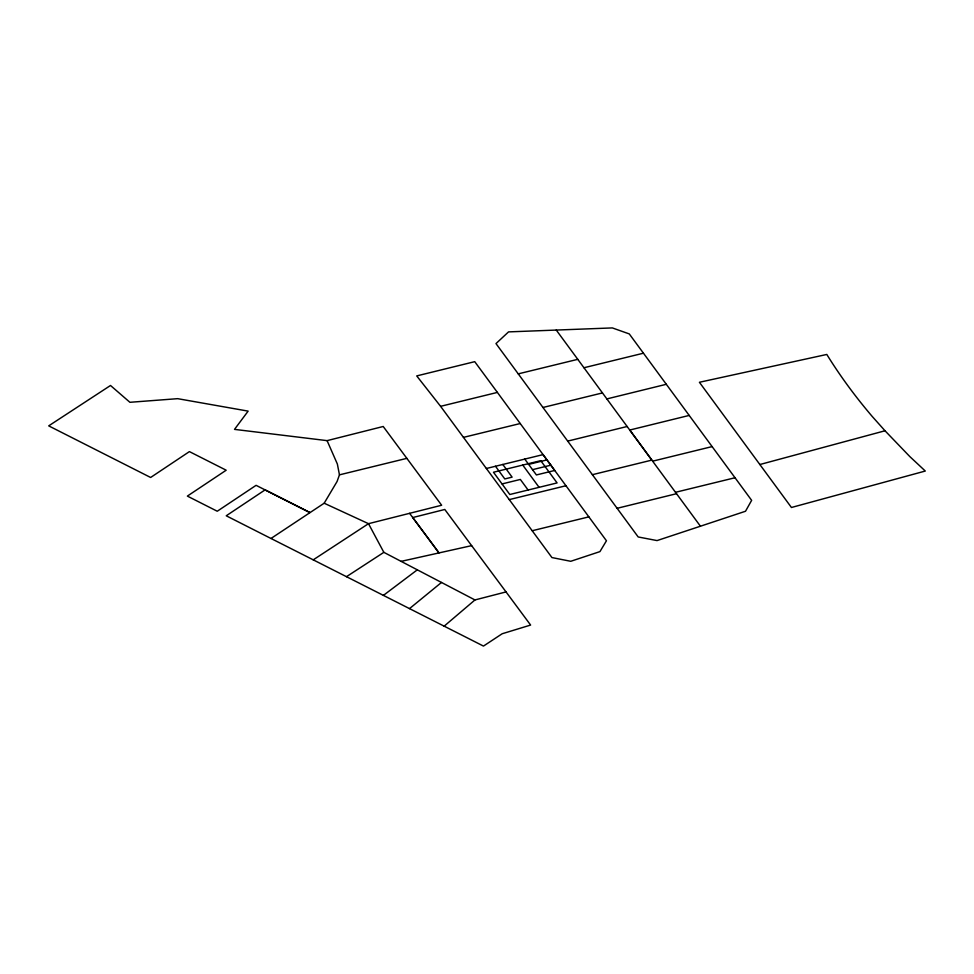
<?xml version="1.0" encoding="UTF-8"?>
<svg xmlns="http://www.w3.org/2000/svg" width="974" height="974" viewBox="0 0 974 974"><rect width="100%" height="100%" fill="white"/><g stroke="black" fill="none" stroke-linecap="round" stroke-linejoin="round"><path stroke-width="1.46" d="M327.094 440.638L337.357 464.026L339.463 474.849L337.053 481.533L324.172 503.217L270.991 538.476L226.236 515.782L265.062 489.898L309.842 512.531L256.089 485.332L217.251 511.24L187.361 496.095L226.187 470.211L189.419 451.607L150.629 477.479L48.7 425.869L110.512 385.485L129.907 402.299L177.67 398.67L248.139 411.125L234.503 429.376L327.094 440.638L383.208 426.49L441.648 505.25L368.501 523.683L313.238 559.843L270.991 538.476M444.144 626.172L474.959 599.947L506.042 591.924L530.611 625.064L502.194 633.745L483.469 646.079L313.238 559.843M409.518 608.616L441.478 582.464M383.403 595.382L417.298 569.839M346.464 576.693L383.853 552.343L474.959 599.947M700.428 526.216L657.048 540.582L638.189 536.966L495.985 343.591L508.55 331.891L612.354 327.921L629.277 333.924L751.636 500.344L745.512 511.253L700.428 526.216L556.251 330.052M759.878 464.525L885.013 430.776L909.838 456.599L925.3 471.039L791.436 507.491L699.405 382.271L826.804 354.451A1016.065 586.616 0 0 0 872.254 416.495L885.013 430.776M606.875 398.914L666.326 384.292M567.684 441.112L627.146 426.49M518.241 373.87L577.777 359.333M583.962 367.746L643.449 353.197M497.385 392.412L474.728 361.671L416.714 375.915L440.601 406.328L497.385 392.412L554.705 470.466L536.406 474.947L524.767 459.095M542.981 407.473L602.456 392.924M463.454 437.375L520.238 423.52M339.463 474.849L406.84 458.352M689.202 415.423L629.788 430.033L651.85 460.105L592.399 474.691M486.367 468.494L543.066 454.614L606.449 540.777L599.935 551.613L570.752 561.292L551.941 557.566L440.601 406.328M528.639 464.379L546.938 459.898M532.522 469.663L550.821 465.182M502.048 483.932L520.347 479.452L528.103 490.019M652.641 461.177L712.055 446.603M509.244 499.613L565.943 485.746M675.518 492.296L735.029 477.747M617.102 508.306L676.504 493.708M532.218 530.733L588.88 516.865M506.042 591.924L471.635 545.647L401.105 561.365M324.172 503.217L368.501 523.683L383.853 552.343M409.604 513.335L439.006 552.928L412.745 517.547L444.789 509.475L471.635 545.647M522.746 465.073L539.085 487.329M502.803 464.464L512.117 477.15L504.788 478.94L495.486 466.254M540.74 460.665L493.465 472.244L509.804 494.5L557.091 482.921L540.74 460.665"/></g></svg>
